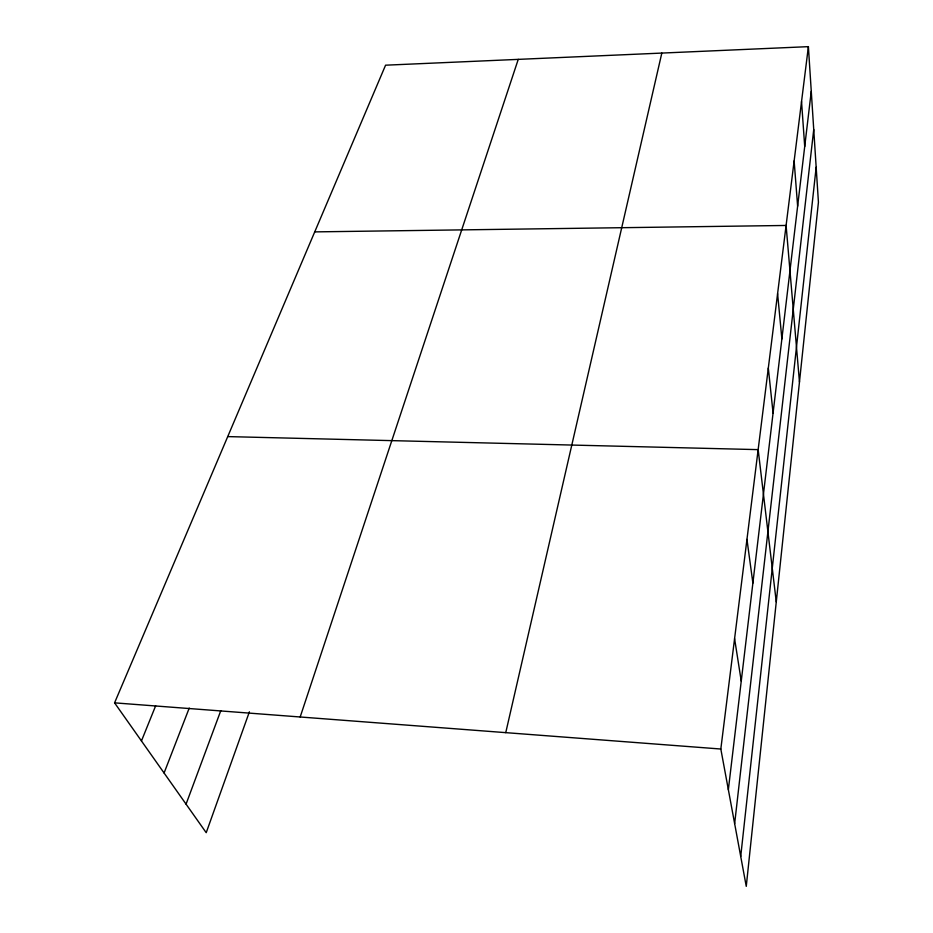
<?xml version="1.0" encoding="UTF-8"?>
<svg xmlns="http://www.w3.org/2000/svg" width="933" height="933" viewBox="0 0 933 933"><rect width="100%" height="100%" fill="white"/><g stroke="black" fill="none" stroke-linecap="round" stroke-linejoin="round"><path stroke-width="1.4" d="M740.72 856.459L816.165 167.229M734.644 823.652L813.739 129.547M728.358 789.68L811.267 91.341M808.386 46.65L818.428 202.239L746.26 886.35L720.824 749.024L808.386 46.65L385.574 65.193L114.572 702.852L206.216 832.702L249.403 711.809M505.756 732.638L661.824 53.076M300.181 716.987L518.247 59.374M186.064 804.153L220.771 710.713M164.08 773.002L189.236 708.065M141.454 740.942L155.648 705.826M314.736 231.885L786.099 225.459L799.464 382.029M227.722 436.597L758.156 449.636L776.268 601.902M114.572 702.852L720.824 749.024M734.586 638.65L741.245 681.102M746.96 539.391L752.884 583.078M768.314 368.08L773.072 413.086M777.597 293.65L781.877 338.912M794.135 160.919L797.633 206.158M801.54 101.522L804.712 146.528"/></g></svg>
